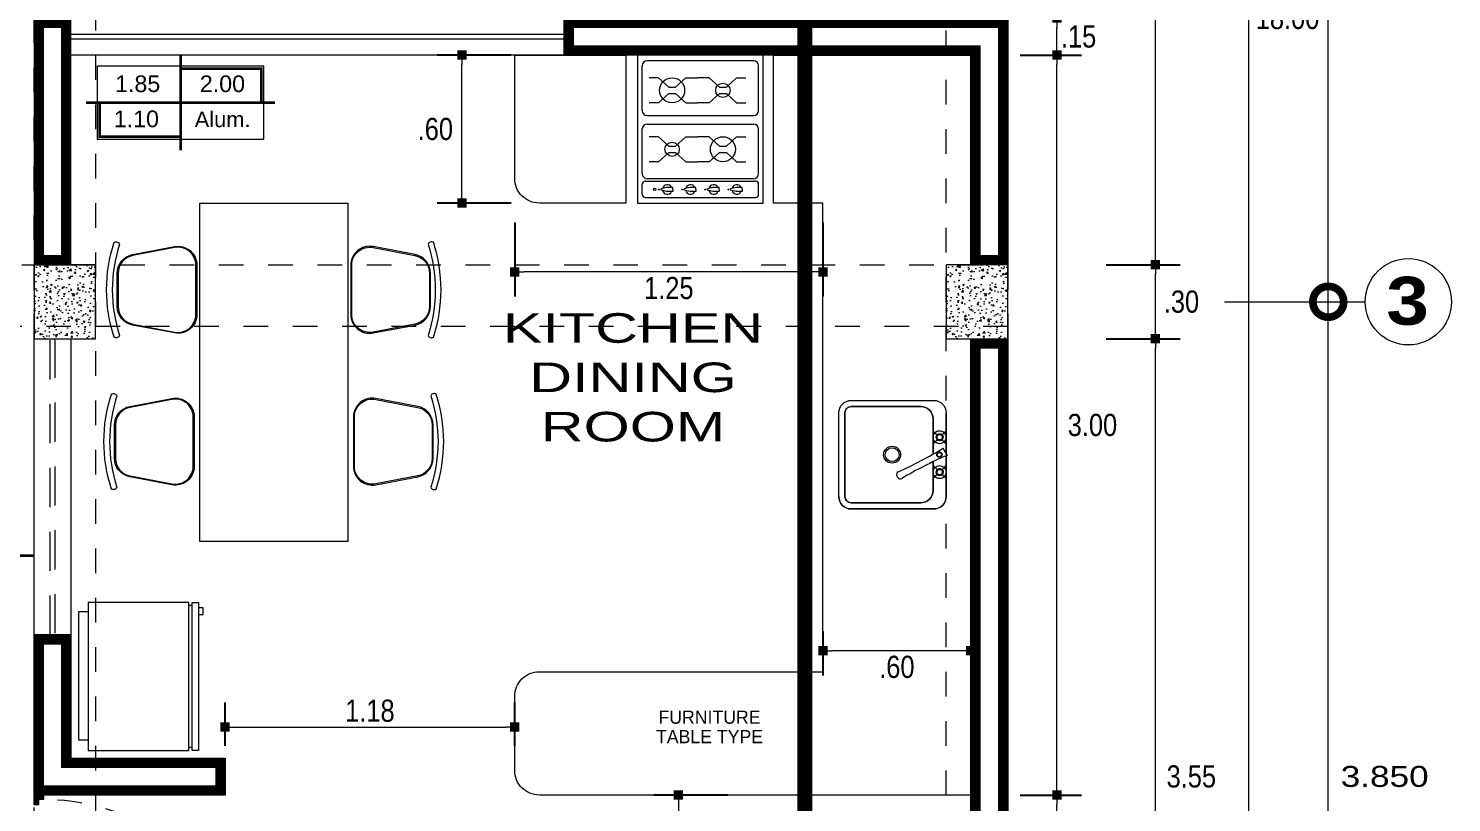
# Model space of a CAD drawing. Header units: millimetres. Extents: x 1555 to 3397, y 790 to 1592.
# Drawn here: x 1661.67 to 1667.45, y 806.65 to 809.79 of the extents above; entities that cross this region are included whole.
import ezdxf
from ezdxf.enums import TextEntityAlignment as Align

# ---------------------------------------------------------------- set-up
doc = ezdxf.new("R2010")
doc.units = ezdxf.units.MM
for name, pattern in [('ACAD_ISO10W100', [18.5, 12, -3, 0.5, -3]), ('DASHDOT', [1, 0.5, -0.25, 0, -0.25]), ('HIDDEN2', [4.7625, 3.175, -1.5875])]:
    doc.linetypes.add(name, pattern=pattern)
doc.layers.get('0').update_dxf_attribs({"lineweight": 5})
doc.layers.get('Defpoints').update_dxf_attribs({"lineweight": 5})
for name, color, linetype, lineweight in [('0-Columna', 253, 'Continuous', 13), ('0-Hach de Muro Alto', 145, 'Continuous', 5), ('0-Muro Alto', 145, 'Continuous', 5), ('02', 2, 'Continuous', 5), ('1 simbolos', 250, 'Continuous', 9), ('COTA', 250, 'Continuous', 9), ('COTA INTERIOE', 22, 'Continuous', 9), ('COTAS', 7, 'Continuous', 9), ('muebles', 8, 'Continuous', 5), ('MUEBLES 01', 33, 'Continuous', 9), ('NOMBRES', 7, 'Continuous', 0), ('PUERTAS', 57, 'Continuous', 9), ('SIMBOLO CORTES', 10, 'DASHDOT', 5), ('TEXT2', 7, 'Continuous', 9), ('TEXTURAS ACHURADOS', 47, 'Continuous', 5), ('VENTANA', 150, 'Continuous', 5), ('ventana alta', 141, 'HIDDEN2', 18)]:
    doc.layers.add(name, color=color, linetype=linetype, lineweight=lineweight)
for name, color, linetype, lineweight, true_color in [('1 numeracion puertas ventanas', 7, 'Continuous', 9, 0x504a45), ('CIR EJES', 7, 'Continuous', 9, 0x8b8e7a), ('DETALLE TABLERO COCINA', 7, 'Continuous', 5, 0x686555), ('ejes', 7, 'DASHDOT', 5, 0x6c7360), ('PROYECCION DE VIGA', 7, 'HIDDEN2', 9, 0xd4bc9d), ('RELLENO DE MURO CORTE', 7, 'Continuous', 5, 0x5b605f)]:
    doc.layers.add(name, color=color, linetype=linetype, lineweight=lineweight, true_color=true_color)
doc.styles.add('BLACK', font='', dxfattribs={"height": 0.15})
doc.styles.add('DETALLES', font='techl___.ttf')
doc.styles.add('PEQUEÑO', font='sanss___.ttf', dxfattribs={"height": 0.075})
doc.styles.add('ROMAND', font='', dxfattribs={"height": 2})
doc.styles.add('STYLE1-50EJES', font='swissel.ttf', dxfattribs={"width": 1.2, "height": 0.085})
doc.styles.add('TEX-10', font='swissel.ttf', dxfattribs={"height": 0.1})
doc.styles.add('TEXTO-AMBIENTES', font='GOTHIC.TTF', dxfattribs={"width": 1.5, "height": 0.125})
doc.styles.get('BLACK').set_extended_font_data('Arial Black')
doc.styles.get('ROMAND').set_extended_font_data('Air Conditioner')
doc.dimstyles.new('50$0', dxfattribs={"dimscale": 0, "dimtxt": 0.09, "dimasz": 0.038, "dimexe": 0.1, "dimexo": 0.05, "dimgap": 0.02, "dimtad": 2, "dimtih": 1, "dimtoh": 1, "dimlfac": -1, "dimzin": 4, "dimdsep": 46, "dimtxsty": 'DETALLES', "dimblk": 'BOXFILLED', "dimcen": 2.5, "dimclrd": 256, "dimclre": 256, "dimclrt": 256, "dimazin": 0, "dimtfac": 1, "dimtmove": 0, "dimatfit": 2, "dimldrblk": 'DOT', "dimfxl": 0.2, "dimfxlon": 1, "dimtolj": 1, "dimtzin": 0, "dimlwd": -1, "dimarcsym": 0})
doc.dimstyles.new('DIM-1-50ejes', dxfattribs={"dimtxt": 0.085, "dimasz": 0.25, "dimexe": 0.15, "dimexo": 0.18, "dimgap": 0.03, "dimtad": 2, "dimtih": 1, "dimtoh": 1, "dimzin": 0, "dimdsep": 46, "dimtxsty": 'STYLE1-50EJES', "dimblk1": 'DOTSMALL', "dimblk2": 'DOTSMALL', "dimsah": 1, "dimcen": 2.75, "dimclrd": 256, "dimclre": 256, "dimclrt": 256, "dimazin": 0, "dimtfac": 1, "dimtix": 1, "dimtmove": 0, "dimatfit": 3, "dimldrblk": 'DOTSMALL', "dimfxl": 1, "dimfxlon": 1, "dimtolj": 1, "dimtzin": 0, "dimlwd": -1, "dimlwe": -1, "dimarcsym": 0})

# ---------------------------------------------------------------- blocks, each defined once
blk = doc.blocks.new('refigeradora')
at = {"linetype": 'Continuous'}
for p, q in [((-0.6472, 0.8183), (-0.6306, 0.8183)), ((-0.6472, 0.0517), (-0.6306, 0.0517))]:
    blk.add_line(p, q, dxfattribs=at)
for points in [[(-0.6824, 0.035), (-0.6824, 0.835), (-0.6472, 0.835), (-0.6472, 0.035)], [(-0.0859, 0.035), (-0.0859, 0.835), (-0.6306, 0.835), (-0.6306, 0.035)], [(-0.0859, 0.0842), (-0.0859, 0.7784), (-0.035, 0.7784), (-0.035, 0.0842)], [(-0.6824, 0.0637), (-0.6824, 0.0988), (-0.7077, 0.0988), (-0.7077, 0.0637)]]:
    blk.add_lwpolyline(points, close=True, dxfattribs=at)
blk = doc.blocks.new('A$C4689712F')
at = {"layer": 'RELLENO DE MURO CORTE'}
h = blk.add_hatch(dxfattribs=at)
h.set_pattern_fill('_USER', color=256, scale=0.004, angle=195, style=0, pattern_type=0)
h.set_pattern_definition([(195, (-171.6748232, -35.353283), (0.00103527618, -0.003863703305), [])])
h.paths.add_polyline_path([(0.4187, 0.0546), (0.4045, 0.0404), (0.4399, 0.0051), (0.454, 0.0192)])
edge = h.paths.add_edge_path()
edge.add_arc((0.454, 0.0192), 0.864, 135.66316, 136.32641)
edge.add_line((-0.1709, 0.6158), (-0.1357, 0.5806))
edge.add_line((-0.1357, 0.5806), (-0.1215, 0.5948))
edge.add_line((-0.1215, 0.5948), (-0.1569, 0.6301))
edge.add_line((-0.1569, 0.6301), (-0.164, 0.623))
h = blk.add_hatch(dxfattribs=at)
h.set_pattern_fill('_USER', color=256, scale=0.005, angle=195, style=0, pattern_type=0)
h.set_pattern_definition([(195, (-171.674823, -35.353283), (0.00129409523, -0.00482962913), [])])
h.paths.add_polyline_path([(-0.1215, 0.5905), (-0.1314, 0.5806), (0.4045, 0.0447), (0.4144, 0.0546)])
h = blk.add_hatch(dxfattribs=at)
h.set_pattern_fill('_USER', color=256, scale=0.005, angle=195, style=0, pattern_type=0)
h.set_pattern_definition([(195, (-171.667752, -35.346212), (0.00129409523, -0.00482962913), [])])
h.paths.add_polyline_path([(0.4695, 0.0167), (0.4565, 0.0167), (0.4565, -0.0033), (0.4345, -0.0033), (0.4345, -0.0163), (0.4695, -0.0163)])
h.paths.add_polyline_path([(-0.4255, 0.0167), (-0.4125, 0.0167), (-0.4125, -0.0033), (-0.3905, -0.0033), (-0.3905, -0.0163), (-0.4255, -0.0163)])
at = {"layer": 'PUERTAS', "linetype": 'HIDDEN2', "ltscale": 0.012}
blk.add_lwpolyline([(0.454, 0.8832, 0.414214), (-0.41, 0.0192), (-0.41, -0.0008), (-0.41, -0.0008)], format="xyb", dxfattribs=at)
at = {"layer": 'PUERTAS'}
for points in [[(-0.1215, 0.5948), (-0.1357, 0.5806), (0.4045, 0.0404), (0.4187, 0.0546)], [(-0.0834, 0.5591), (-0.1147, 0.5904), (-0.116, 0.5892), (-0.0847, 0.5579)], [(-0.105, 0.5845), (-0.1147, 0.5904), (-0.0834, 0.5591), (-0.0894, 0.5689)], [(-0.0853, 0.5742), (-0.0997, 0.5886), (-0.1044, 0.5839), (-0.09, 0.5695)], [(-0.1001, 0.5425), (-0.1314, 0.5738), (-0.1301, 0.5751), (-0.0988, 0.5438)], [(-0.1254, 0.5641), (-0.1314, 0.5738), (-0.1001, 0.5425), (-0.1098, 0.5485)], [(-0.1151, 0.5444), (-0.1295, 0.5588), (-0.1248, 0.5635), (-0.1104, 0.5491)], [(-0.428, 0.0192), (-0.41, 0.0192), (-0.41, -0.0008), (-0.388, -0.0008), (-0.388, -0.0188), (-0.428, -0.0188)], [(0.472, 0.0192), (0.454, 0.0192), (0.454, -0.0008), (0.432, -0.0008), (0.432, -0.0188), (0.472, -0.0188)]]:
    blk.add_lwpolyline(points, close=True, dxfattribs=at)
for points in [[(-0.0801, 0.6078, 0.478386), (-0.1011, 0.59), (-0.0839, 0.5727, 0.478386), (-0.066, 0.5938)], [(-0.1487, 0.5392, -0.478386), (-0.1309, 0.5602), (-0.1137, 0.543, -0.478386), (-0.1347, 0.5251)]]:
    blk.add_lwpolyline(points, format="xyb", close=True, dxfattribs=at)
at = {"layer": 'RELLENO DE MURO CORTE'}
for points in [[(-0.1569, 0.6301), (-0.164, 0.623, 0.002894), (-0.1709, 0.6158), (-0.1357, 0.5806), (-0.1215, 0.5948)], [(-0.081, 0.6062, 0.455015), (-0.0993, 0.5907), (-0.0831, 0.5745, 0.455015), (-0.0677, 0.5929)], [(-0.1471, 0.54, -0.455015), (-0.1316, 0.5584), (-0.1154, 0.5422, -0.455015), (-0.1338, 0.5268)]]:
    blk.add_lwpolyline(points, format="xyb", close=True, dxfattribs=at)
for points in [[(-0.1215, 0.5905), (-0.1314, 0.5806), (0.4045, 0.0447), (0.4144, 0.0546)], [(-0.4255, 0.0167), (-0.4125, 0.0167), (-0.4125, -0.0033), (-0.3905, -0.0033), (-0.3905, -0.0163), (-0.4255, -0.0163)], [(0.4187, 0.0546), (0.4045, 0.0404), (0.4399, 0.0051), (0.454, 0.0192)], [(0.4695, 0.0167), (0.4565, 0.0167), (0.4565, -0.0033), (0.4345, -0.0033), (0.4345, -0.0163), (0.4695, -0.0163)]]:
    blk.add_lwpolyline(points, close=True, dxfattribs=at)
blk = doc.blocks.new('A$C70C52BCA')
at = {"layer": 'MUEBLES 01'}
for points in [[(0.1861, 0.1801, 0.442618), (0.1641, 0.1729, -0.16), (0.1641, -0.1977, 0.442618), (0.1861, -0.205, 0.16)], [(-0.0581, 0.1627, 0.470481), (-0.1495, 0.087), (-0.1495, -0.1119, 0.470481), (-0.0581, -0.1875), (0.1114, -0.1553, 0.3601), (0.174, -0.0796), (0.174, 0.0548, 0.3601), (0.1114, 0.1304)], [(0.1106, 0.1266, -0.3601), (0.1701, 0.0548), (0.1701, -0.0796, -0.3601), (0.1106, -0.1515), (-0.0588, -0.1838, -0.470481), (-0.1456, -0.1119), (-0.1456, 0.087, -0.470481), (-0.0588, 0.1589)]]:
    blk.add_lwpolyline(points, format="xyb", close=True, dxfattribs=at)
blk = doc.blocks.new('sdgret')
for p, q in [((-0.236, -0.2252), (-0.236, -0.0432)), ((0.216, -0.0232), (-0.216, -0.0232)), ((0.236, -0.2252), (0.236, -0.0432)), ((-0.1702, -0.0921), (-0.2084, -0.0921)), ((-0.1702, -0.0921), (-0.1287, -0.1303)), ((-0.0593, -0.0921), (-0.1009, -0.1303)), ((-0.0593, -0.0921), (-0.0118, -0.0921)), ((0.0357, -0.0921), (-0.0118, -0.0921)), ((0.0357, -0.0921), (0.0773, -0.1303)), ((0.1467, -0.0921), (0.1051, -0.1303)), ((0.1467, -0.0921), (0.1848, -0.0921)), ((-0.1702, -0.1934), (-0.1287, -0.1552)), ((-0.1287, -0.1303), (-0.1009, -0.1303)), ((-0.1287, -0.1552), (-0.1009, -0.1552)), ((-0.0593, -0.1934), (-0.1009, -0.1552)), ((0.0357, -0.1934), (0.0773, -0.1552)), ((0.0773, -0.1303), (0.1051, -0.1303)), ((0.0773, -0.1552), (0.1051, -0.1552)), ((0.1467, -0.1934), (0.1051, -0.1552)), ((-0.1702, -0.1934), (-0.2084, -0.1934)), ((-0.0593, -0.1934), (-0.0118, -0.1934)), ((0.0357, -0.1934), (-0.0118, -0.1934)), ((0.1467, -0.1934), (0.1848, -0.1934)), ((-0.216, -0.2452), (0.216, -0.2452)), ((-0.216, -0.2793), (0.216, -0.2793)), ((-0.236, -0.4812), (-0.236, -0.2993)), ((-0.1702, -0.3311), (-0.2084, -0.3311)), ((-0.1702, -0.3311), (-0.1287, -0.3693)), ((-0.0593, -0.3311), (-0.1009, -0.3693)), ((-0.0593, -0.3311), (-0.0118, -0.3311)), ((0.0357, -0.3311), (-0.0118, -0.3311)), ((0.0357, -0.3311), (0.0773, -0.3693)), ((0.1467, -0.3311), (0.1051, -0.3693)), ((0.1467, -0.3311), (0.1848, -0.3311)), ((0.236, -0.4812), (0.236, -0.2993)), ((-0.1702, -0.4324), (-0.1287, -0.3942)), ((-0.1287, -0.3693), (-0.1009, -0.3693)), ((-0.1287, -0.3942), (-0.1009, -0.3942)), ((-0.0593, -0.4324), (-0.1009, -0.3942)), ((0.0357, -0.4324), (0.0773, -0.3942)), ((0.0773, -0.3693), (0.1051, -0.3693)), ((0.0773, -0.3942), (0.1051, -0.3942)), ((0.1467, -0.4324), (0.1051, -0.3942)), ((-0.1702, -0.4324), (-0.2084, -0.4324)), ((-0.0593, -0.4324), (-0.0118, -0.4324)), ((0.0357, -0.4324), (-0.0118, -0.4324)), ((0.1467, -0.4324), (0.1848, -0.4324)), ((-0.224, -0.5117), (0.224, -0.5117)), ((0.216, -0.5012), (-0.216, -0.5012)), ((-0.236, -0.5648), (-0.236, -0.5237)), ((-0.224, -0.5768), (0.224, -0.5768)), ((-0.1374, -0.5365), (-0.1597, -0.5418)), ((-0.1597, -0.5448), (-0.1597, -0.5418)), ((-0.1597, -0.5478), (-0.1597, -0.5448)), ((-0.1374, -0.5532), (-0.1597, -0.5478)), ((-0.1124, -0.5365), (-0.1374, -0.5365)), ((-0.1124, -0.5532), (-0.1374, -0.5532)), ((-0.1124, -0.5448), (-0.1124, -0.5365)), ((-0.1124, -0.5448), (-0.1124, -0.5532)), ((-0.0434, -0.5365), (-0.0657, -0.5418)), ((-0.0657, -0.5448), (-0.0657, -0.5418)), ((-0.0657, -0.5478), (-0.0657, -0.5448)), ((-0.0434, -0.5532), (-0.0657, -0.5478)), ((-0.0184, -0.5365), (-0.0434, -0.5365)), ((-0.0184, -0.5532), (-0.0434, -0.5532)), ((-0.0184, -0.5448), (-0.0184, -0.5365)), ((-0.0184, -0.5448), (-0.0184, -0.5532)), ((0.0506, -0.5365), (0.0283, -0.5418)), ((0.0283, -0.5448), (0.0283, -0.5418)), ((0.0283, -0.5478), (0.0283, -0.5448)), ((0.0506, -0.5532), (0.0283, -0.5478)), ((0.0756, -0.5365), (0.0506, -0.5365)), ((0.0756, -0.5532), (0.0506, -0.5532)), ((0.0756, -0.5448), (0.0756, -0.5365)), ((0.0756, -0.5448), (0.0756, -0.5532)), ((0.1446, -0.5365), (0.1223, -0.5418)), ((0.1223, -0.5448), (0.1223, -0.5418)), ((0.1223, -0.5478), (0.1223, -0.5448)), ((0.1446, -0.5532), (0.1223, -0.5478)), ((0.1696, -0.5365), (0.1446, -0.5365)), ((0.1696, -0.5532), (0.1446, -0.5532)), ((0.1696, -0.5448), (0.1696, -0.5365)), ((0.1696, -0.5448), (0.1696, -0.5532)), ((0.236, -0.5648), (0.236, -0.5237))]:
    blk.add_line(p, q)
blk.add_lwpolyline([(0.255, -0.6), (0.255, 0), (-0.255, 0), (-0.255, -0.6)], close=True)
for centre, radius in [((-0.1148, -0.1427), 0.0508), ((0.0912, -0.1427), 0.029), ((0.0912, -0.3817), 0.0508), ((-0.1148, -0.3817), 0.029), ((-0.186, -0.5448), 0.00477), ((-0.1686, -0.5448), 0.00143), ((-0.0746, -0.5448), 0.00143), ((0.0194, -0.5448), 0.00143), ((0.1134, -0.5448), 0.00143)]:
    blk.add_circle(centre, radius)
for centre, radius, start, end in [((-0.216, -0.0432), 0.02, 90, 180), ((0.216, -0.0432), 0.02, 0, 90), ((-0.216, -0.2252), 0.02, 180, 270), ((0.216, -0.2252), 0.02, 270, 0), ((-0.216, -0.2993), 0.02, 90, 180), ((0.216, -0.2993), 0.02, 0, 90), ((-0.216, -0.4812), 0.02, 180, 270), ((-0.224, -0.5237), 0.012, 90, 180), ((0.216, -0.4812), 0.02, 270, 0), ((0.224, -0.5237), 0.012, 0, 90), ((-0.224, -0.5648), 0.012, 180, 270), ((-0.1348, -0.5448), 0.0195, 25.27562, 166.88832), ((-0.1348, -0.5448), 0.0195, 193.11168, 334.72438), ((-0.0408, -0.5448), 0.0195, 25.27562, 166.88832), ((-0.0408, -0.5448), 0.0195, 193.11168, 334.72438), ((0.0532, -0.5448), 0.0195, 25.27562, 166.88832), ((0.0532, -0.5448), 0.0195, 193.11168, 334.72438), ((0.1472, -0.5448), 0.0195, 25.27562, 166.88832), ((0.1472, -0.5448), 0.0195, 193.11168, 334.72438), ((0.224, -0.5648), 0.012, 270, 0)]:
    blk.add_arc(centre, radius, start, end)
blk = doc.blocks.new('_BOXFILLED')
at = {"color": 0, "linetype": 'ByBlock'}
blk.add_line((-0.5, 0), (-1, 0), dxfattribs=at)
blk.add_solid([(-0.5, 0.5), (0.5, 0.5), (-0.5, -0.5), (0.5, -0.5)], dxfattribs=at)
blk = doc.blocks.new('*D235')
at = {"layer": 'COTA', "lineweight": -2, "transparency": 16777216}
for p, q in [((1666.4234, 818.8332), (1666.7234, 818.8332)), ((1666.4234, 800.8332), (1666.7234, 800.8332))]:
    blk.add_line(p, q, dxfattribs=at)
at = {"layer": 'COTA', "transparency": 16777216}
blk.add_line((1666.6234, 800.8712), (1666.6234, 818.7952), dxfattribs=at)
at = {"layer": 'Defpoints', "color": 0, "transparency": 16777216}
for p in [(1665.6452, 818.8332), (1666.6234, 818.8332), (1665.6452, 800.8332)]:
    blk.add_point(p, dxfattribs=at)
at = {"layer": 'COTA', "transparency": 16777216, "xscale": 0.038, "yscale": 0.038, "zscale": 0.038}
for p, rotation in [((1666.6234, 818.8332), 90), ((1666.6234, 800.8332), 270)]:
    blk.add_blockref('_BOXFILLED', p, dxfattribs=dict(at, rotation=rotation))
at = {"layer": 'COTA', "transparency": 16777216, "insert": (1666.7801, 809.8332), "char_height": 0.09, "attachment_point": 5, "style": 'DETALLES'}
blk.add_mtext('\\A1;18.00', dxfattribs=at)
blk = doc.blocks.new('_Dot')
at = {"layer": '02', "color": 0, "lineweight": -2}
blk.add_line((-0.5, 0), (-1, 0), dxfattribs=at)
at = {"layer": '02', "color": 0, "const_width": 0.5}
blk.add_lwpolyline([(-0.25, 0, 1), (0.25, 0, 1)], format="xyb", close=True, dxfattribs=at)
blk = doc.blocks.new('*D237')
at = {"layer": 'COTA', "lineweight": -2, "transparency": 16777216}
for p, q in [((1666.0442, 808.5332), (1666.3442, 808.5332)), ((1666.0442, 804.9832), (1666.3442, 804.9832))]:
    blk.add_line(p, q, dxfattribs=at)
at = {"layer": 'COTA', "transparency": 16777216}
blk.add_line((1666.2442, 805.0212), (1666.2442, 808.4952), dxfattribs=at)
at = {"layer": 'Defpoints', "color": 0, "transparency": 16777216}
for p in [(1665.6452, 808.5332), (1666.2442, 808.5332), (1665.6452, 804.9832)]:
    blk.add_point(p, dxfattribs=at)
at = {"layer": 'COTA', "transparency": 16777216, "xscale": 0.038, "yscale": 0.038, "zscale": 0.038}
for p, rotation in [((1666.2442, 808.5332), 90), ((1666.2442, 804.9832), 270)]:
    blk.add_blockref('_BOXFILLED', p, dxfattribs=dict(at, rotation=rotation))
at = {"layer": 'COTA', "transparency": 16777216, "insert": (1666.3897, 806.7582), "char_height": 0.09, "attachment_point": 5, "style": 'DETALLES'}
blk.add_mtext('\\A1;3.55', dxfattribs=at)
blk = doc.blocks.new('*D243')
at = {"layer": 'COTA', "lineweight": -2, "transparency": 16777216}
for p, q in [((1666.0442, 808.8332), (1666.3442, 808.8332)), ((1666.0442, 808.5332), (1666.3442, 808.5332))]:
    blk.add_line(p, q, dxfattribs=at)
at = {"layer": 'COTA', "transparency": 16777216}
blk.add_line((1666.2442, 808.5712), (1666.2442, 808.7952), dxfattribs=at)
at = {"layer": 'Defpoints', "color": 0, "transparency": 16777216}
for p in [(1665.6452, 808.8332), (1666.2442, 808.8332), (1665.6452, 808.5332)]:
    blk.add_point(p, dxfattribs=at)
at = {"layer": 'COTA', "transparency": 16777216, "xscale": 0.038, "yscale": 0.038, "zscale": 0.038}
for p, rotation in [((1666.2442, 808.8332), 90), ((1666.2442, 808.5332), 270)]:
    blk.add_blockref('_BOXFILLED', p, dxfattribs=dict(at, rotation=rotation))
at = {"layer": 'COTA', "transparency": 16777216, "insert": (1666.3497, 808.6832), "char_height": 0.09, "attachment_point": 5, "style": 'DETALLES'}
blk.add_mtext('\\A1;.30', dxfattribs=at)
blk = doc.blocks.new('*D244')
at = {"layer": 'COTA', "lineweight": -2, "transparency": 16777216}
for p, q in [((1666.0442, 811.8832), (1666.3442, 811.8832)), ((1666.0442, 808.8332), (1666.3442, 808.8332))]:
    blk.add_line(p, q, dxfattribs=at)
at = {"layer": 'COTA', "transparency": 16777216}
blk.add_line((1666.2442, 808.8712), (1666.2442, 811.8452), dxfattribs=at)
at = {"layer": 'Defpoints', "color": 0, "transparency": 16777216}
for p in [(1665.6452, 811.8832), (1666.2442, 811.8832), (1665.6452, 808.8332)]:
    blk.add_point(p, dxfattribs=at)
at = {"layer": 'COTA', "transparency": 16777216, "xscale": 0.038, "yscale": 0.038, "zscale": 0.038}
for p, rotation in [((1666.2442, 811.8832), 90), ((1666.2442, 808.8332), 270)]:
    blk.add_blockref('_BOXFILLED', p, dxfattribs=dict(at, rotation=rotation))
at = {"layer": 'COTA', "transparency": 16777216, "insert": (1666.3883, 810.3582), "char_height": 0.09, "attachment_point": 5, "style": 'DETALLES'}
blk.add_mtext('\\A1;3.05', dxfattribs=at)
blk = doc.blocks.new('_DOTSMALL')
at = {"color": 0, "linetype": 'ByBlock', "const_width": 0.5}
blk.add_lwpolyline([(-0.0625, 0, 1), (0.0625, 0, 1)], format="xyb", close=True, dxfattribs=at)
blk = doc.blocks.new('*D250')
at = {"layer": 'COTAS', "transparency": 16777216}
for p, q in [((1666.5242, 808.6832), (1667.0952, 808.6832)), ((1666.9452, 804.8332), (1666.9452, 808.6832)), ((1666.5242, 804.8332), (1667.0952, 804.8332))]:
    blk.add_line(p, q, dxfattribs=at)
at = {"layer": 'Defpoints', "color": 0, "transparency": 16777216}
for p in [(1666.3442, 808.6832), (1666.9452, 808.6832), (1666.3442, 804.8332)]:
    blk.add_point(p, dxfattribs=at)
at = {"layer": 'COTAS', "transparency": 16777216, "xscale": 0.25, "yscale": 0.25, "zscale": 0.25}
for p, rotation in [((1666.9452, 808.6832), 90), ((1666.9452, 804.8332), 270)]:
    blk.add_blockref('_DOTSMALL', p, dxfattribs=dict(at, rotation=rotation))
at = {"layer": 'COTAS', "transparency": 16777216, "insert": (1667.174, 806.7582), "char_height": 0.085, "attachment_point": 5, "style": 'STYLE1-50EJES'}
blk.add_mtext('\\A1;3.850', dxfattribs=at)
blk = doc.blocks.new('*D251')
at = {"layer": 'COTAS', "transparency": 16777216}
for p, q in [((1666.5242, 812.0332), (1667.0952, 812.0332)), ((1666.9452, 808.6832), (1666.9452, 812.0332)), ((1666.5242, 808.6832), (1667.0952, 808.6832))]:
    blk.add_line(p, q, dxfattribs=at)
at = {"layer": 'Defpoints', "color": 0, "transparency": 16777216}
for p in [(1666.3442, 812.0332), (1666.9452, 812.0332), (1666.3442, 808.6832)]:
    blk.add_point(p, dxfattribs=at)
at = {"layer": 'COTAS', "transparency": 16777216, "xscale": 0.25, "yscale": 0.25, "zscale": 0.25}
for p, rotation in [((1666.9452, 812.0332), 90), ((1666.9452, 808.6832), 270)]:
    blk.add_blockref('_DOTSMALL', p, dxfattribs=dict(at, rotation=rotation))
at = {"layer": 'COTAS', "transparency": 16777216, "insert": (1667.174, 810.3582), "char_height": 0.085, "attachment_point": 5, "style": 'STYLE1-50EJES'}
blk.add_mtext('\\A1;3.350', dxfattribs=at)
blk = doc.blocks.new('*D287')
at = {"layer": 'COTA', "lineweight": -2, "transparency": 16777216}
for p, q in [((1665.6952, 806.6832), (1665.9442, 806.6832)), ((1665.6952, 803.6832), (1665.9442, 803.6832))]:
    blk.add_line(p, q, dxfattribs=at)
at = {"layer": 'COTA', "transparency": 16777216}
blk.add_line((1665.8442, 803.7212), (1665.8442, 806.6452), dxfattribs=at)
at = {"layer": 'Defpoints', "color": 0, "transparency": 16777216}
for p in [(1665.6452, 806.6832), (1665.8442, 806.6832), (1665.6452, 803.6832)]:
    blk.add_point(p, dxfattribs=at)
at = {"layer": 'COTA', "transparency": 16777216, "xscale": 0.038, "yscale": 0.038, "zscale": 0.038}
for p, rotation in [((1665.8442, 806.6832), 90), ((1665.8442, 803.6832), 270)]:
    blk.add_blockref('_BOXFILLED', p, dxfattribs=dict(at, rotation=rotation))
at = {"layer": 'COTA', "transparency": 16777216, "insert": (1665.9886, 805.1832), "char_height": 0.09, "attachment_point": 5, "style": 'DETALLES'}
blk.add_mtext('\\A1;3.00', dxfattribs=at)
blk = doc.blocks.new('*D288')
at = {"layer": 'COTA', "lineweight": -2, "transparency": 16777216}
for p, q in [((1665.6952, 809.6832), (1665.9442, 809.6832)), ((1665.6952, 806.6832), (1665.9442, 806.6832))]:
    blk.add_line(p, q, dxfattribs=at)
at = {"layer": 'COTA', "transparency": 16777216}
blk.add_line((1665.8442, 806.7212), (1665.8442, 809.6452), dxfattribs=at)
at = {"layer": 'Defpoints', "color": 0, "transparency": 16777216}
for p in [(1665.6452, 809.6832), (1665.8442, 809.6832), (1665.6452, 806.6832)]:
    blk.add_point(p, dxfattribs=at)
at = {"layer": 'COTA', "transparency": 16777216, "xscale": 0.038, "yscale": 0.038, "zscale": 0.038}
for p, rotation in [((1665.8442, 809.6832), 90), ((1665.8442, 806.6832), 270)]:
    blk.add_blockref('_BOXFILLED', p, dxfattribs=dict(at, rotation=rotation))
at = {"layer": 'COTA', "transparency": 16777216, "insert": (1665.9886, 808.1832), "char_height": 0.09, "attachment_point": 5, "style": 'DETALLES'}
blk.add_mtext('\\A1;3.00', dxfattribs=at)
blk = doc.blocks.new('*D289')
at = {"layer": 'COTA', "lineweight": -2, "transparency": 16777216}
for p, q in [((1665.6952, 809.8332), (1665.9442, 809.8332)), ((1665.6952, 809.6832), (1665.9442, 809.6832))]:
    blk.add_line(p, q, dxfattribs=at)
at = {"layer": 'COTA', "transparency": 16777216}
blk.add_line((1665.8442, 809.7212), (1665.8442, 809.7952), dxfattribs=at)
at = {"layer": 'Defpoints', "color": 0, "transparency": 16777216}
for p in [(1665.6452, 809.8332), (1665.8442, 809.8332), (1665.6452, 809.6832)]:
    blk.add_point(p, dxfattribs=at)
at = {"layer": 'COTA', "transparency": 16777216, "xscale": 0.038, "yscale": 0.038, "zscale": 0.038}
for p, rotation in [((1665.8442, 809.8332), 90), ((1665.8442, 809.6832), 270)]:
    blk.add_blockref('_BOXFILLED', p, dxfattribs=dict(at, rotation=rotation))
at = {"layer": 'COTA', "transparency": 16777216, "insert": (1665.9324, 809.7582), "char_height": 0.09, "attachment_point": 5, "style": 'DETALLES'}
blk.add_mtext('\\A1;.15', dxfattribs=at)
blk = doc.blocks.new('TipoVentana')
for p, q in [((0, -0.35), (0, 0)), ((-0.4, -0.175), (0.4, -0.175))]:
    blk.add_line(p, q)
blk.add_lwpolyline([(-0.4, -0.35), (0.4, -0.35), (0.4, 0), (-0.4, 0)], close=True)
at = {"style": 'PEQUEÑO'}
for tag, p in [('TIPO', (-0.1961, -0.1305)), ('ANCHO', (-0.2007, -0.2968))]:
    blk.add_attdef(tag, text='', height=0.075, dxfattribs=at).set_placement(p, align=Align.CENTER)
at = {"style": 'PEQUEÑO', "flags": 4}
for tag, p in [('ALFEIZ.', (0.2062, -0.1281)), ('ALTO', (0.1993, -0.2968))]:
    blk.add_attdef(tag, text='', height=0.075, dxfattribs=at).set_placement(p, align=Align.CENTER)
blk = doc.blocks.new('*D576')
at = {"layer": 'COTA INTERIOE', "lineweight": -2, "transparency": 16777216}
for p, q in [((1662.4702, 806.8832), (1662.4702, 807.0587)), ((1663.6452, 806.8832), (1663.6452, 807.0587))]:
    blk.add_line(p, q, dxfattribs=at)
at = {"layer": 'COTA INTERIOE', "transparency": 16777216}
blk.add_line((1662.5082, 806.9587), (1663.6072, 806.9587), dxfattribs=at)
at = {"layer": 'Defpoints', "color": 0, "transparency": 16777216}
for p in [(1663.6452, 806.9587), (1662.4702, 806.8332), (1663.6452, 806.8332)]:
    blk.add_point(p, dxfattribs=at)
at = {"layer": 'COTA INTERIOE', "transparency": 16777216, "xscale": 0.038, "yscale": 0.038, "zscale": 0.038, "rotation": 180}
blk.add_blockref('_BOXFILLED', (1662.4702, 806.9587), dxfattribs=at)
at = {"layer": 'COTA INTERIOE', "transparency": 16777216, "xscale": 0.038, "yscale": 0.038, "zscale": 0.038}
blk.add_blockref('_BOXFILLED', (1663.6452, 806.9587), dxfattribs=at)
at = {"layer": 'COTA INTERIOE', "transparency": 16777216, "insert": (1663.0577, 807.0246), "char_height": 0.09, "attachment_point": 5, "style": 'DETALLES'}
blk.add_mtext('\\A1;1.18', dxfattribs=at)
blk = doc.blocks.new('*D577')
at = {"layer": 'COTA INTERIOE', "lineweight": -2, "transparency": 16777216}
for p, q in [((1664.8952, 807.3479), (1664.8952, 807.1682)), ((1665.4952, 807.3479), (1665.4952, 807.1682))]:
    blk.add_line(p, q, dxfattribs=at)
at = {"layer": 'COTA INTERIOE', "transparency": 16777216}
blk.add_line((1665.4572, 807.2682), (1664.9332, 807.2682), dxfattribs=at)
at = {"layer": 'Defpoints', "color": 0, "transparency": 16777216}
for p in [(1664.8952, 807.3979), (1665.4952, 807.3979), (1664.8952, 807.2682)]:
    blk.add_point(p, dxfattribs=at)
at = {"layer": 'COTA INTERIOE', "transparency": 16777216, "xscale": 0.038, "yscale": 0.038, "zscale": 0.038, "rotation": 180}
blk.add_blockref('_BOXFILLED', (1664.8952, 807.2682), dxfattribs=at)
at = {"layer": 'COTA INTERIOE', "transparency": 16777216, "xscale": 0.038, "yscale": 0.038, "zscale": 0.038}
blk.add_blockref('_BOXFILLED', (1665.4952, 807.2682), dxfattribs=at)
at = {"layer": 'COTA INTERIOE', "transparency": 16777216, "insert": (1665.1952, 807.2023), "char_height": 0.09, "attachment_point": 5, "style": 'DETALLES'}
blk.add_mtext('\\A1;.60', dxfattribs=at)
blk = doc.blocks.new('*D578')
at = {"layer": 'COTA INTERIOE', "lineweight": -2, "transparency": 16777216}
for p, q in [((1663.6309, 809.6832), (1663.3309, 809.6832)), ((1663.6309, 809.0832), (1663.3309, 809.0832))]:
    blk.add_line(p, q, dxfattribs=at)
at = {"layer": 'COTA INTERIOE', "transparency": 16777216}
blk.add_line((1663.4309, 809.1212), (1663.4309, 809.6452), dxfattribs=at)
at = {"layer": 'Defpoints', "color": 0, "transparency": 16777216}
for p in [(1663.4309, 809.6832), (1663.8452, 809.6832), (1663.8452, 809.0832)]:
    blk.add_point(p, dxfattribs=at)
at = {"layer": 'COTA INTERIOE', "transparency": 16777216, "xscale": 0.038, "yscale": 0.038, "zscale": 0.038}
for p, rotation in [((1663.4309, 809.6832), 90), ((1663.4309, 809.0832), 270)]:
    blk.add_blockref('_BOXFILLED', p, dxfattribs=dict(at, rotation=rotation))
at = {"layer": 'COTA INTERIOE', "transparency": 16777216, "insert": (1663.3231, 809.3832), "char_height": 0.09, "attachment_point": 5, "style": 'DETALLES'}
blk.add_mtext('\\A1;.60', dxfattribs=at)
blk = doc.blocks.new('*D579')
at = {"layer": 'COTA INTERIOE', "lineweight": -2, "transparency": 16777216}
for p, q in [((1663.6452, 809.0044), (1663.6452, 808.7044)), ((1664.8952, 809.0044), (1664.8952, 808.7044))]:
    blk.add_line(p, q, dxfattribs=at)
at = {"layer": 'COTA INTERIOE', "transparency": 16777216}
blk.add_line((1664.8572, 808.8044), (1663.6832, 808.8044), dxfattribs=at)
at = {"layer": 'Defpoints', "color": 0, "transparency": 16777216}
for p in [(1663.6452, 809.0832), (1664.8952, 809.0832), (1663.6452, 808.8044)]:
    blk.add_point(p, dxfattribs=at)
at = {"layer": 'COTA INTERIOE', "transparency": 16777216, "xscale": 0.038, "yscale": 0.038, "zscale": 0.038}
for p, rotation in [((1663.6452, 808.8044), 179.9999999999844), ((1664.8952, 808.8044), 359.9999999999844)]:
    blk.add_blockref('_BOXFILLED', p, dxfattribs=dict(at, rotation=rotation))
at = {"layer": 'COTA INTERIOE', "transparency": 16777216, "insert": (1664.2702, 808.7385), "char_height": 0.09, "attachment_point": 5, "style": 'DETALLES'}
blk.add_mtext('\\A1;1.25', dxfattribs=at)
blk = doc.blocks.new('*D575')
at = {"layer": 'COTA INTERIOE', "lineweight": -2, "transparency": 16777216}
for p, q in [((1664.5093, 806.6832), (1664.2093, 806.6832)), ((1664.5093, 803.6832), (1664.2093, 803.6832))]:
    blk.add_line(p, q, dxfattribs=at)
at = {"layer": 'COTA INTERIOE', "transparency": 16777216}
blk.add_line((1664.3093, 806.6452), (1664.3093, 803.7212), dxfattribs=at)
at = {"layer": 'Defpoints', "color": 0, "transparency": 16777216}
for p in [(1664.5806, 806.6832), (1664.3093, 803.6832), (1664.5806, 803.6832)]:
    blk.add_point(p, dxfattribs=at)
at = {"layer": 'COTA INTERIOE', "transparency": 16777216, "xscale": 0.038, "yscale": 0.038, "zscale": 0.038}
for p, rotation in [((1664.3093, 806.6832), 90), ((1664.3093, 803.6832), 270)]:
    blk.add_blockref('_BOXFILLED', p, dxfattribs=dict(at, rotation=rotation))
at = {"layer": 'COTA INTERIOE', "transparency": 16777216, "insert": (1664.1649, 805.1832), "char_height": 0.09, "attachment_point": 5, "style": 'DETALLES'}
blk.add_mtext('\\A1;3.00', dxfattribs=at)

msp = doc.modelspace()

# ---------------------------------------------------------------- hatches: boundary and pattern name
at = {"layer": 'TEXTURAS ACHURADOS'}
h = msp.add_hatch(dxfattribs=at)
h.set_pattern_fill('CONCRET3', color=256, scale=0.00882, angle=360, pattern_type=2)
h.set_pattern_definition([(50, (1707.5099, 776.934366), (0.06326235, -0.00553474), [0.006615, -0.072765]), (355, (1707.5099, 776.934366), (-0.01223787, 0.066343346), [0.005292, -0.058212]), (100.4514, (1707.51517, 776.933904), (0.05102453, 0.06080857), [0.005621885, -0.061840734]), (46.1842, (1707.5099, 776.952006), (0.09413066, -0.01459878), [0.0099225, -0.1091475]), (96.6356, (1707.51774, 776.95079), (0.08243725, 0.0859172), [0.00843283, -0.09276109]), (351.1842, (1707.5099, 776.95201), (0.08243718, 0.08591726), [0.007938, -0.087318]), (21, (1707.51872, 776.947596), (0.0526472, -0.035510986), [0.006615, -0.072765]), (326, (1707.51872, 776.947596), (0.02146041, 0.063958234), [0.005292, -0.058212]), (71.4514, (1707.523107, 776.944636), (0.074107636, 0.02844719), [0.005621885, -0.061840734]), (37.5, (1707.5099, 776.934366), (0.001072499, 0.029361238), [0, -0.0575064, 0, -0.059094, 0, -0.0584325]), (7.5, (1707.5099, 776.934366), (0.023202733, 0.034787113), [0, -0.0336924, 0, -0.0561834, 0, -0.0222705]), (327.5, (1707.49023, 776.934366), (0.047083139, -0.00198934), [0, -0.02205, 0, -0.068796, 0, -0.091287]), (317.5, (1707.48141, 776.934366), (0.05143702, 0.00882926), [0, -0.028665, 0, -0.0456876, 0, -0.064827])])
h.paths.add_polyline_path([(1661.69518, 808.83322), (1661.94518, 808.83322), (1661.94518, 808.53322), (1661.69518, 808.53322)])
h = msp.add_hatch(dxfattribs=at)
h.set_pattern_fill('CONCRET3', color=256, scale=0.00882, angle=360, pattern_type=2)
h.set_pattern_definition([(50, (1711.2099, 776.934366), (0.06326235, -0.00553474), [0.006615, -0.072765]), (355, (1711.2099, 776.934366), (-0.01223787, 0.066343346), [0.005292, -0.058212]), (100.4514, (1711.21517, 776.933904), (0.05102453, 0.06080857), [0.005621885, -0.061840734]), (46.1842, (1711.2099, 776.952006), (0.09413066, -0.01459878), [0.0099225, -0.1091475]), (96.6356, (1711.21774, 776.95079), (0.08243725, 0.0859172), [0.00843283, -0.09276109]), (351.1842, (1711.2099, 776.95201), (0.08243718, 0.08591726), [0.007938, -0.087318]), (21, (1711.21872, 776.947596), (0.0526472, -0.035510986), [0.006615, -0.072765]), (326, (1711.21872, 776.947596), (0.02146041, 0.063958234), [0.005292, -0.058212]), (71.4514, (1711.223107, 776.944636), (0.074107636, 0.02844719), [0.005621885, -0.061840734]), (37.5, (1711.2099, 776.934366), (0.001072499, 0.029361238), [0, -0.0575064, 0, -0.059094, 0, -0.0584325]), (7.5, (1711.2099, 776.934366), (0.023202733, 0.034787113), [0, -0.0336924, 0, -0.0561834, 0, -0.0222705]), (327.5, (1711.19023, 776.934366), (0.047083139, -0.00198934), [0, -0.02205, 0, -0.068796, 0, -0.091287]), (317.5, (1711.18141, 776.934366), (0.05143702, 0.00882926), [0, -0.028665, 0, -0.0456876, 0, -0.064827])])
h.paths.add_polyline_path([(1665.39518, 808.83322), (1665.64518, 808.83322), (1665.64518, 808.53322), (1665.39518, 808.53322)])

# ---------------------------------------------------------------- linework, layer by layer
at = {"layer": '0-Columna'}
for points in [[(1661.94518, 808.83322), (1661.69518, 808.83322), (1661.69518, 808.53322), (1661.94518, 808.53322)], [(1665.64518, 808.83322), (1665.39518, 808.83322), (1665.39518, 808.53322), (1665.64518, 808.53322)]]:
    msp.add_lwpolyline(points, close=True, dxfattribs=at)
at = {"layer": '0-Hach de Muro Alto', "const_width": 0.04}
for points in [[(1661.71518, 808.85322), (1661.82518, 808.85322), (1661.82518, 809.81322), (1661.71518, 809.81322)], [(1663.86518, 809.81322), (1665.62518, 809.81322), (1665.62518, 808.85322), (1665.51518, 808.85322), (1665.51518, 809.70322), (1664.97018, 809.70322), (1663.86518, 809.70322)], [(1665.51518, 808.51322), (1665.62518, 808.51322), (1665.62518, 805.00322), (1665.51518, 805.00322)], [(1661.71518, 807.31322), (1661.82518, 807.31322), (1661.82518, 806.81322), (1662.45018, 806.81322), (1662.45018, 806.70322), (1661.84518, 806.70322), (1661.71518, 806.70322)]]:
    msp.add_lwpolyline(points, close=True, dxfattribs=at)
at = {"layer": '0-Muro Alto'}
msp.add_line((1665.64518, 813.83322), (1665.64518, 809.68322), dxfattribs=at)
for points in [[(1661.69518, 808.83322), (1661.84518, 808.83322), (1661.84518, 809.83322), (1661.69518, 809.83322)], [(1661.84518, 809.83322), (1663.84518, 809.83322), (1663.84518, 809.68322), (1661.84518, 809.68322), (1661.84518, 809.68322)], [(1663.84518, 809.83322), (1665.64518, 809.83322), (1665.64518, 808.83322), (1665.49518, 808.83322), (1665.49518, 809.68322), (1664.97018, 809.68322), (1663.84518, 809.68322)], [(1661.84518, 807.33322), (1661.69518, 807.33322), (1661.69518, 808.53322), (1661.84518, 808.53322)], [(1665.49518, 808.53322), (1665.64518, 808.53322), (1665.64518, 804.98322), (1665.49518, 804.98322)], [(1661.69518, 807.33322), (1661.84518, 807.33322), (1661.84518, 806.83322), (1662.47018, 806.83322), (1662.47018, 806.68322), (1661.84518, 806.68322), (1661.69518, 806.68322)]]:
    msp.add_lwpolyline(points, close=True, dxfattribs=at)
at = {"layer": '1 numeracion puertas ventanas', "linetype": 'Continuous', "const_width": 0.0108}
for points in [[(1662.28949, 809.29731), (1662.28949, 809.68322)], [(1662.28949, 809.62822), (1662.61767, 809.62822), (1662.61767, 809.49027)], [(1661.90631, 809.49029), (1662.67267, 809.49027)], [(1662.28949, 809.35231), (1661.96131, 809.35231), (1661.96131, 809.49029)], [(1660.92882, 807.65363), (1661.69518, 807.65361)]]:
    msp.add_lwpolyline(points, dxfattribs=at)
at = {"layer": 'CIR EJES'}
msp.add_circle((1667.27018, 808.68322), 0.175, dxfattribs=at)
at = {"layer": 'DETALLE TABLERO COCINA'}
msp.add_lwpolyline([(1665.49518, 806.68322), (1663.74518, 806.68322, -0.4142136), (1663.64518, 806.78322), (1663.64518, 807.08322, -0.4142136), (1663.74518, 807.18322), (1664.89518, 807.18322), (1664.89518, 809.08322), (1664.69518, 809.08322), (1664.69518, 809.68322), (1665.49518, 809.68322), (1665.49518, 808.83322), (1665.39518, 808.83322), (1665.39518, 808.53322), (1665.49518, 808.53322), (1665.49518, 806.68322)], format="xyb", dxfattribs=at)
msp.add_lwpolyline([(1663.64518, 809.68322), (1664.09518, 809.68322), (1664.09518, 809.08322), (1663.74518, 809.08322, -0.4142136), (1663.64518, 809.18322)], format="xyb", close=True, dxfattribs=at)
at = {"layer": 'muebles'}
for p, q in [((1664.95956, 807.89322), (1664.95956, 808.23322)), ((1664.98456, 807.89322), (1664.98456, 808.23322)), ((1665.34238, 808.06556), (1665.34238, 808.20822)), ((1665.39518, 808.06733), (1665.39518, 808.23322)), ((1665.34238, 808.18121), (1665.34238, 808.06556)), ((1665.36057, 808.14088), (1665.34358, 808.15787)), ((1665.37666, 808.14125), (1665.39364, 808.15823)), ((1665.36183, 808.12642), (1665.34442, 808.10902)), ((1665.39278, 808.10867), (1665.37579, 808.12566)), ((1665.34238, 808.03463), (1665.34238, 807.94322)), ((1665.34238, 807.91822), (1665.34238, 808.03463)), ((1665.39868, 808.06056), (1665.38366, 808.08959)), ((1665.39518, 807.89322), (1665.39518, 808.05902)), ((1665.19551, 807.97687), (1665.19844, 807.97154)), ((1665.36057, 807.98556), (1665.34358, 807.96857)), ((1665.36183, 808.00002), (1665.34442, 808.01742)), ((1665.39278, 808.01777), (1665.37579, 808.00078)), ((1665.37666, 807.98518), (1665.39364, 807.96821)), ((1665.00956, 807.86822), (1665.29238, 807.86822)), ((1665.00956, 807.84322), (1665.34518, 807.84322))]:
    msp.add_line(p, q, dxfattribs=at)
for points in [[(1665.34518, 808.28322, -0.4142136), (1665.39518, 808.23322), (1665.39518, 808.06733), (1665.39868, 808.06056, 0.0005262), (1665.39518, 808.05902), (1665.39518, 807.89322, -0.4142136), (1665.34518, 807.84322), (1665.00956, 807.84322, -0.4142136), (1664.95956, 807.89322), (1664.95956, 808.23322, -0.4142136), (1665.00956, 808.28322)], [(1664.95956, 807.89322), (1664.95956, 808.23322, -0.4142136), (1665.00956, 808.28322), (1665.34518, 808.28322, -0.4142136), (1665.39518, 808.23322), (1665.39518, 808.06733), (1665.39868, 808.06056, 0.0005262), (1665.39518, 808.05902), (1665.39518, 807.89322, -0.4142136), (1665.34518, 807.84322), (1665.00956, 807.84322, -0.4142136)], [(1665.29238, 808.25822, -0.4142136), (1665.34238, 808.20822), (1665.34238, 808.15907), (1665.34952, 808.15193, -0.6798664), (1665.39518, 808.13387, -1), (1665.34238, 808.13387), (1665.34238, 808.20822, 0.4142136), (1665.29238, 808.25822), (1665.00956, 808.25822, 0.4142136), (1664.98456, 808.23322), (1664.98456, 807.89322, 0.4142136), (1665.00956, 807.86822), (1665.29238, 807.86822, 0.4142136), (1665.34238, 807.91822), (1665.34238, 807.99257, -1), (1665.39518, 807.99257, -0.6798664), (1665.34952, 807.97451), (1665.34238, 807.96737), (1665.34238, 807.91822, -0.4142136), (1665.29238, 807.86822), (1665.00956, 807.86822, -0.4142136), (1664.98456, 807.89322), (1664.98456, 808.23322, -0.4142136), (1665.00956, 808.25822)], [(1664.98456, 807.89322), (1664.98456, 808.23322, -0.4142136), (1665.00956, 808.25822), (1665.29238, 808.25822, -0.4142136), (1665.34238, 808.20822), (1665.34238, 808.15907), (1665.34952, 808.15193, -0.4275922), (1665.3877, 808.15229), (1665.39518, 808.15977), (1665.39518, 808.06733), (1665.39868, 808.06056, 0.0005262), (1665.39518, 808.05902), (1665.39518, 807.96667), (1665.3877, 807.97415, -0.2023748), (1665.36878, 807.96617, -0.2072806), (1665.34952, 807.97451), (1665.34238, 807.96737), (1665.34238, 807.91822, -0.4142136), (1665.29238, 807.86822), (1665.00956, 807.86822, -0.4142136)], [(1665.34238, 808.15907), (1665.34952, 808.15193, -0.2072806), (1665.36878, 808.16027, -1), (1665.36878, 808.10747, -0.1954545), (1665.35036, 808.11496), (1665.34238, 808.10697)], [(1665.21029, 808.06322, -1), (1665.14165, 808.06322, -1)], [(1665.17597, 808.09754, -1), (1665.17597, 808.0289, -1)], [(1665.21029, 808.06322, -1), (1665.14165, 808.06322, -1)], [(1665.38318, 808.13387, -1), (1665.35438, 808.13387, -1)], [(1665.35438, 808.13387, -1), (1665.38318, 808.13387, -1)], [(1665.36878, 808.14827, -1), (1665.36878, 808.11947, -1)], [(1665.37958, 808.13387, -1), (1665.35798, 808.13387, -1)], [(1665.35798, 808.13387, -1), (1665.37958, 808.13387, -1)], [(1665.36878, 808.14467, -1), (1665.36878, 808.12307, -1)], [(1665.20405, 808.06322, -1), (1665.14789, 808.06322, -1)], [(1665.14789, 808.06322, -1), (1665.20405, 808.06322, -1)], [(1665.17597, 808.0913, -1), (1665.17597, 808.03514, -1)], [(1665.37838, 808.06322, -1), (1665.35678, 808.06322, -1)], [(1665.37598, 808.06322, -1), (1665.35918, 808.06322, -1)], [(1665.36758, 808.07162, -1), (1665.36758, 808.05482, -1)], [(1665.37598, 808.06322, -1), (1665.35918, 808.06322, -1)], [(1665.34238, 808.01947), (1665.35885, 808.003, -0.6593873), (1665.38318, 807.99257, -0.4142136), (1665.36878, 807.97817, -0.2142817), (1665.35802, 807.983), (1665.34238, 807.96737)], [(1665.38318, 807.99257, -1), (1665.35438, 807.99257, -1)], [(1665.37958, 807.99257, -1), (1665.35798, 807.99257, -1)], [(1665.35798, 807.99257, -1), (1665.37958, 807.99257, -1)], [(1665.36878, 808.00337, -1), (1665.36878, 807.98177, -1)]]:
    msp.add_lwpolyline(points, format="xyb", close=True, dxfattribs=at)
for centre, radius in [((1665.36878, 808.13387), 0.0264), ((1665.17597, 808.06322), 0.03432), ((1665.36878, 808.13387), 0.0144), ((1665.36878, 808.13387), 0.0108), ((1665.17597, 808.06322), 0.02808), ((1665.36758, 808.06322), 0.0108), ((1665.36758, 808.06322), 0.0084), ((1665.36878, 807.99257), 0.0264), ((1665.36878, 807.99257), 0.0144), ((1665.36878, 807.99257), 0.0108)]:
    msp.add_circle(centre, radius, dxfattribs=at)
for centre, radius, start, end in [((1665.29238, 808.20822), 0.05, 0, 90), ((1664.43543, 809.67141), 1.84426, 294.527679, 300.940843), ((1666.13075, 806.39706), 1.81747, 113.753233, 120.255816), ((1665.20602, 807.98265), 0.012, 114.527679, 208.792368), ((1665.28361, 808.02099), 0.03, 0, 0.349367), ((1665.20896, 807.97732), 0.012, 208.792368, 300.255816), ((1665.00956, 807.89322), 0.05, 180, 270), ((1665.00956, 807.89322), 0.025, 180, 270), ((1665.29238, 807.91822), 0.05, 270, 0), ((1665.34518, 807.89322), 0.05, 270, 0)]:
    msp.add_arc(centre, radius, start, end, dxfattribs=at)
at = {"layer": 'MUEBLES 01'}
msp.add_lwpolyline([(1662.96791, 807.71155), (1662.36791, 807.71155), (1662.36791, 809.08322), (1662.96791, 809.08322)], close=True, dxfattribs=at)
at = {"layer": 'PROYECCION DE VIGA', "linetype": 'HIDDEN2', "ltscale": 0.03}
for points in [[(1661.69518, 811.88322), (1661.94518, 811.88322), (1661.94518, 800.33322), (1661.69518, 800.33322)], [(1665.39518, 809.83322), (1665.64518, 809.83322), (1665.64518, 800.48322), (1665.39518, 800.48322)], [(1656.64518, 808.83322), (1665.64518, 808.83322), (1665.64518, 808.58322), (1656.64518, 808.58322)]]:
    msp.add_lwpolyline(points, close=True, dxfattribs=at)
at = {"layer": 'SIMBOLO CORTES', "linetype": 'ACAD_ISO10W100', "ltscale": 0.07, "const_width": 0.05972}
msp.add_lwpolyline([(1664.322, 820.12949), (1664.822, 820.12949), (1664.822, 799.03325), (1664.322, 799.03325)], dxfattribs=at)
at = {"layer": 'VENTANA'}
msp.add_lwpolyline([(1661.84518, 809.76822), (1663.84518, 809.76822), (1663.84518, 809.74822), (1661.88018, 809.74822), (1661.84518, 809.74822)], close=True, dxfattribs=at)
at = {"layer": 'ventana alta', "ltscale": 0.05}
msp.add_lwpolyline([(1661.78018, 807.33322), (1661.76018, 807.33322), (1661.76018, 808.53322), (1661.78018, 808.53322)], close=True, dxfattribs=at)

# ---------------------------------------------------------------- block references
at = {"layer": '1 simbolos', "linetype": 'Continuous'}
ref = msp.add_blockref('TipoVentana', (1662.28949, 809.34231), dxfattribs=dict(at, xscale=0.8454515097599824, yscale=0.8454515097599824, zscale=0.8454515097599824, rotation=180))
ref.add_attrib('ALFEIZ.', '1.10', dxfattribs={"layer": '0', "height": 0.0675, "style": 'TEX-10', "flags": 4}).set_placement((1662.11035, 809.3909), align=Align.CENTER)
ref.add_attrib('TIPO', 'Alum.', dxfattribs={"layer": '0', "height": 0.063409, "style": 'PEQUEÑO'}).set_placement((1662.46025, 809.39111), align=Align.CENTER)
ref.add_attrib('ANCHO', '2.00', dxfattribs={"layer": '0', "height": 0.0675, "style": 'TEX-10'}).set_placement((1662.45954, 809.53338), align=Align.CENTER)
ref.add_attrib('ALTO', '1.85', dxfattribs={"layer": '0', "height": 0.0675, "style": 'TEX-10', "flags": 4}).set_placement((1662.11561, 809.53347), align=Align.CENTER)
at = {"layer": 'muebles'}
msp.add_blockref('sdgret', (1664.39845, 809.68322), dxfattribs=at)
at = {"layer": 'muebles', "xscale": 0.7500000000000159, "yscale": 0.7500000000000159, "zscale": 0.7500000000000159, "rotation": 179.9999999999943}
msp.add_blockref('refigeradora', (1661.8507, 807.48996), dxfattribs=at)
at = {"layer": 'MUEBLES 01', "xscale": -1}
for p in [(1662.2065, 808.7441), (1662.1956, 808.12855)]:
    msp.add_blockref('A$C70C52BCA', p, dxfattribs=at)
at = {"layer": 'MUEBLES 01'}
for p in [(1663.12932, 808.7441), (1663.14022, 808.12855)]:
    msp.add_blockref('A$C70C52BCA', p, dxfattribs=at)
at = {"layer": 'PUERTAS', "lineweight": -3, "rotation": 270}
msp.add_blockref('A$C4689712F', (1661.71397, 806.25523), dxfattribs=at)

# ---------------------------------------------------------------- texts
at = {"layer": 'ejes', "linetype": 'Continuous', "lineweight": 0, "style": 'BLACK'}
msp.add_text('3', height=0.19424, dxfattribs=at).set_placement((1667.18054, 808.59042))
at = {"layer": 'NOMBRES', "style": 'ROMAND'}
for s, p in [('FURNITURE', (1664.43528, 806.97221)), ('TABLE TYPE', (1664.43528, 806.89331))]:
    msp.add_text(s, height=0.053591, dxfattribs=at).set_placement(p, align=Align.CENTER)
at = {"layer": 'TEXT2', "insert": (1664.12504, 808.37598), "char_height": 0.12, "width": 1.311925, "attachment_point": 5, "style": 'TEXTO-AMBIENTES'}
msp.add_mtext('\\A1;KITCHEN\\PDINING ROOM', dxfattribs=at)

# ---------------------------------------------------------------- dimensions: what is measured, and where the dimension line sits
at = {"layer": 'COTA'}
for base, p1, p2, picture, middle in [((1666.62336, 818.83322), (1665.64518, 800.83322), (1665.64518, 818.83322), '*D235', (1666.78007, 809.83322)), ((1666.24415, 811.88322), (1665.64518, 808.83322), (1665.64518, 811.88322), '*D244', (1666.38829, 810.35822)), ((1665.84415, 809.83322), (1665.64518, 809.68322), (1665.64518, 809.83322), '*D289', (1665.93237, 809.75822)), ((1665.84415, 809.68322), (1665.64518, 806.68322), (1665.64518, 809.68322), '*D288', (1665.98856, 808.18322)), ((1666.24415, 808.83322), (1665.64518, 808.53322), (1665.64518, 808.83322), '*D243', (1666.34968, 808.68322)), ((1666.24415, 808.53322), (1665.64518, 804.98322), (1665.64518, 808.53322), '*D237', (1666.38968, 806.75822)), ((1665.84415, 806.68322), (1665.64518, 803.68322), (1665.64518, 806.68322), '*D287', (1665.98856, 805.18322))]:
    dim = msp.add_linear_dim(base=base, p1=p1, p2=p2, angle=90, dimstyle='50$0', override={"dimscale": 1, "dimtmove": 1}, dxfattribs=at)
    dim.commit()
    dim.dimension.update_dxf_attribs({"geometry": picture, "text_midpoint": middle})
at = {"layer": 'COTA INTERIOE'}
for p1, p2, distance, picture, middle in [((1663.84518, 809.08322), (1663.84518, 809.68322), 0.41424, '*D578', (1663.32311, 809.38322)), ((1664.89518, 809.08322), (1663.64518, 809.08322), 0.27877, '*D579', (1664.27018, 808.73846)), ((1665.49518, 807.39789), (1664.89518, 807.39789), 0.12967, '*D577', (1665.19518, 807.2023)), ((1662.4701815824, 806.8332194609), (1663.6451815824, 806.8332194609), 0.1255145552, '*D576', (1663.0576815824, 807.0245892792)), ((1664.58062, 806.68322), (1664.58062, 803.68322), -0.27134, '*D575', (1664.16487, 805.18322))]:
    dim = msp.add_aligned_dim(p1=p1, p2=p2, distance=distance, dimstyle='50$0', override={"dimscale": 1}, dxfattribs=at)
    dim.commit()
    dim.dimension.update_dxf_attribs({"geometry": picture, "text_midpoint": middle})
at = {"layer": 'COTAS'}
for base, p1, p2, picture, middle in [((1666.94518, 812.03322), (1666.34415, 808.68322), (1666.34415, 812.03322), '*D251', (1667.17404, 810.35822)), ((1666.94518, 808.68322), (1666.34415, 804.83322), (1666.34415, 808.68322), '*D250', (1667.17404, 806.75822))]:
    dim = msp.add_linear_dim(base=base, p1=p1, p2=p2, angle=90, dimstyle='DIM-1-50ejes', override={"dimdec": 3, "dimtmove": 1}, dxfattribs=at)
    dim.commit()
    dim.dimension.update_dxf_attribs({"geometry": picture, "text_midpoint": middle})

doc.saveas('drawing.dxf')
